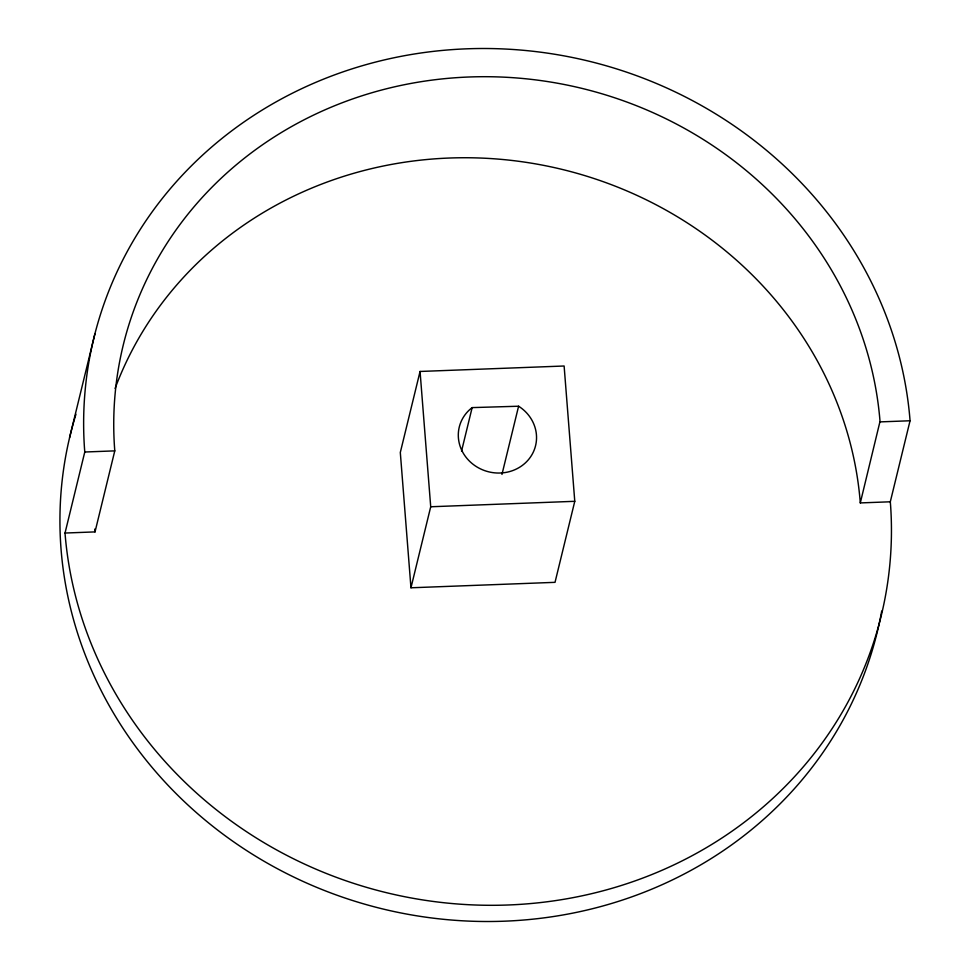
<?xml version="1.0" encoding="UTF-8"?>
<svg xmlns="http://www.w3.org/2000/svg" width="970" height="970" viewBox="0 0 970 970"><rect width="100%" height="100%" fill="white"/><g stroke="black" fill="none" stroke-linecap="round" stroke-linejoin="round"><path stroke-width="1.45" d="M69.585 437.688L94.902 333.91M65.026 533.039L84.778 452.008L84.451 447.764A415.366 386.193 13.7 0 1 467.807 48.779A415.366 386.193 13.7 0 1 909.86 418.228L910.054 420.762L890.302 501.793L890.63 506.025A415.366 386.193 13.7 0 1 507.274 905.022A415.366 386.193 13.7 0 1 65.22 535.561L65.026 533.039L95.024 531.899L114.775 450.868L114.375 445.109A385.151 358.112 13.7 0 1 471.905 76.897A385.151 358.112 13.7 0 1 880.02 421.38L860.305 502.921L890.302 501.793M420.058 371.462L400.307 452.493L410.965 587.784L555.022 582.339L574.774 501.308L564.116 366.005L420.058 371.462L430.716 506.764L410.965 587.784M461.538 451.147L472.147 407.606L518.598 406.224A39.273 36.508 13.7 0 1 528.056 460.132A39.273 36.508 13.7 0 1 470.195 461.841A39.273 36.508 13.7 0 1 472.147 407.606M501.963 474.439L518.598 406.224M84.778 452.008L114.775 450.868M880.057 421.889L910.054 420.762M430.716 506.764L574.774 501.308M860.305 502.921L860.269 502.411A385.151 358.112 13.7 0 0 527.001 162.475A385.151 358.112 13.7 0 0 115.078 388.461M94.817 529.026L95.024 531.899M881.706 611.064A415.366 386.193 13.7 0 1 382.059 908.781A415.366 386.193 13.7 0 1 75.951 414.287"/></g></svg>
